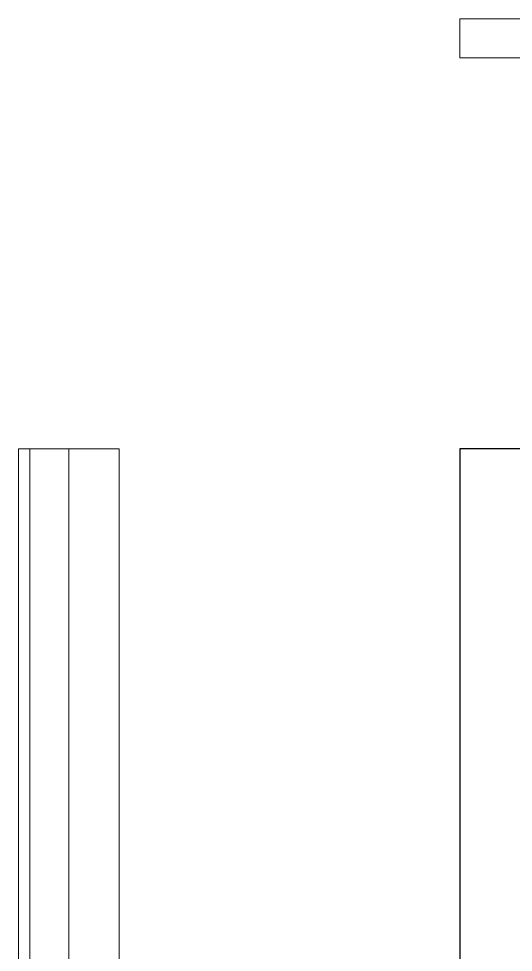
# Model space of a CAD drawing. Header units: millimetres. Extents: x -13 to 383, y -156 to 81.
# Drawn here: x 119.25 to 128.11, y 39.64 to 56.35 of the extents above; entities that cross this region are included whole.
import ezdxf

# ---------------------------------------------------------------- set-up
doc = ezdxf.new("R2010")
doc.units = ezdxf.units.MM
doc.header["$LTSCALE"] = 0.5
doc.layers.get('0').update_dxf_attribs({"lineweight": 18})

msp = doc.modelspace()

# ---------------------------------------------------------------- linework, layer by layer
at = {"color": 4, "linetype": 'Continuous', "ltscale": 0.5}
for p, q in [((127.1534459704242, 55.64999949150626), (127.1534459704242, 56.3499994914751)), ((127.1534459704242, 56.3499994914751), (143.1534467303829, 56.3499994914751)), ((127.1534459704242, 55.64999949150626), (132.9034473936918, 55.64999949150626)), ((121.0534461793086, 48.64999987148565), (119.2534457588586, 48.64999987148565)), ((119.2534457588586, 48.64999987148565), (119.2534457588586, 20.64999900721818)), ((119.4534463504347, 20.64999900721818), (119.4534463504347, 48.64999987148564)), ((120.1534463504035, 48.64999987148565), (120.1534463504035, 20.64999900721818)), ((121.0534461793086, 20.14999799393922), (121.0534461793086, 48.64999987148565))]:
    msp.add_line(p, q, dxfattribs=at)
at = {"color": 4, "linetype": 'Continuous', "lineweight": 25}
for p, q in [((143.1534467303829, 48.64999987148563), (127.1534459704242, 48.64999987148563)), ((127.1534459704242, 48.64999987148563), (127.1534459704242, 20.64999900721828))]:
    msp.add_line(p, q, dxfattribs=at)
at = {"color": 4, "ltscale": 0.5}
for p, q in [((127.1534459704242, 48.64999987148563), (143.1534467303829, 48.64999987148563)), ((127.1534459704242, 20.64999900721828), (127.1534459704242, 48.64999987148563))]:
    msp.add_line(p, q, dxfattribs=at)

doc.saveas('drawing.dxf')
